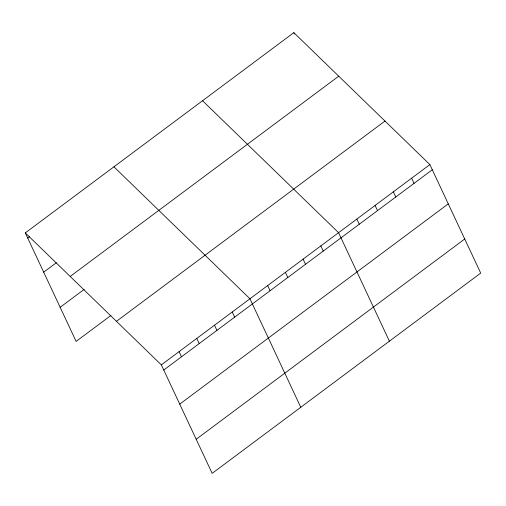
<?xml version="1.0" encoding="UTF-8"?>
<svg xmlns="http://www.w3.org/2000/svg" width="506" height="506" viewBox="0 0 506 506"><rect width="100%" height="100%" fill="white"/><g stroke="black" fill="none" stroke-linecap="round" stroke-linejoin="round"><path stroke-width="0.76" d="M25.3 232.905L293.841 32.643L429.879 164.595L480.7 273.095L212.159 473.357L161.338 364.864L25.3 232.905L76.121 341.405L110.941 315.44M27.722 238.073L29.62 236.656M43.693 272.171L56.356 262.728M70.195 276.453L338.735 76.185M60.151 307.3L84.205 289.362M116.443 321.316L384.984 121.054M161.338 364.864L429.879 164.595M163.754 370.031L432.295 169.763M179.731 404.13L448.272 203.861M196.189 439.259L464.729 238.996M202.539 100.732L338.571 232.69L389.399 341.183M113.92 166.816L249.951 298.774L300.779 407.273M411.618 178.213L414.034 183.381M393.358 191.837L395.774 196.998M375.091 205.455L377.514 210.616M293.841 32.643L294.448 33.934M356.831 219.073L359.254 224.234M320.848 245.903L323.271 251.071M303.126 259.123L305.548 264.29M285.403 272.342L287.819 277.509M267.68 285.561L270.096 290.722M232.229 311.993L234.651 317.161M214.506 325.213L216.929 330.374M196.783 338.425L199.206 343.593M179.061 351.645L181.477 356.812"/></g></svg>
